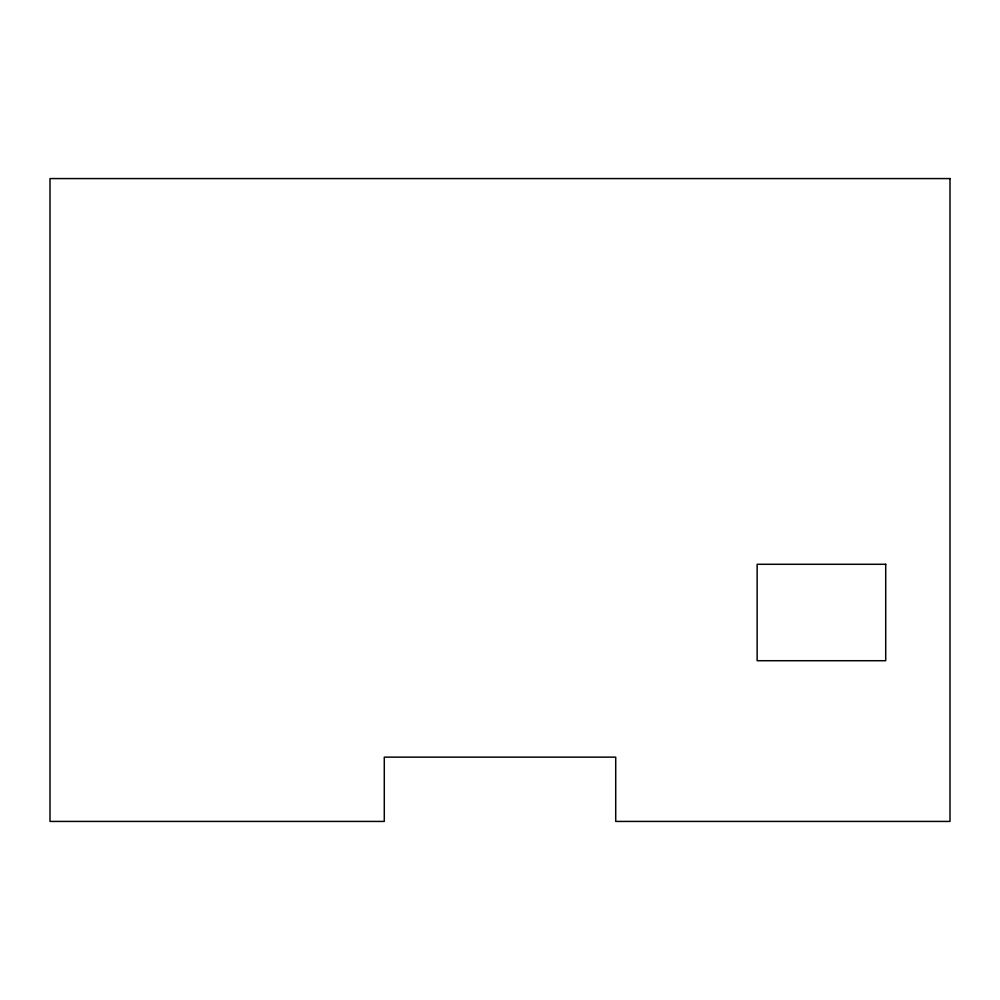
<?xml version="1.0" encoding="UTF-8"?>
<svg xmlns="http://www.w3.org/2000/svg" width="1000" height="1000" viewBox="0 0 1000 1000"><rect width="100%" height="100%" fill="white"/><g stroke="black" fill="none" stroke-linecap="round" stroke-linejoin="round"><path stroke-width="1.5" d="M950 178.575L50 178.575L50 821.425L384.288 821.425L384.288 757.138L615.712 757.138L615.712 821.425L950 821.425L950 178.575M885.713 564.288L757.138 564.288L757.138 660.713L885.713 660.713L885.713 564.288"/></g></svg>
